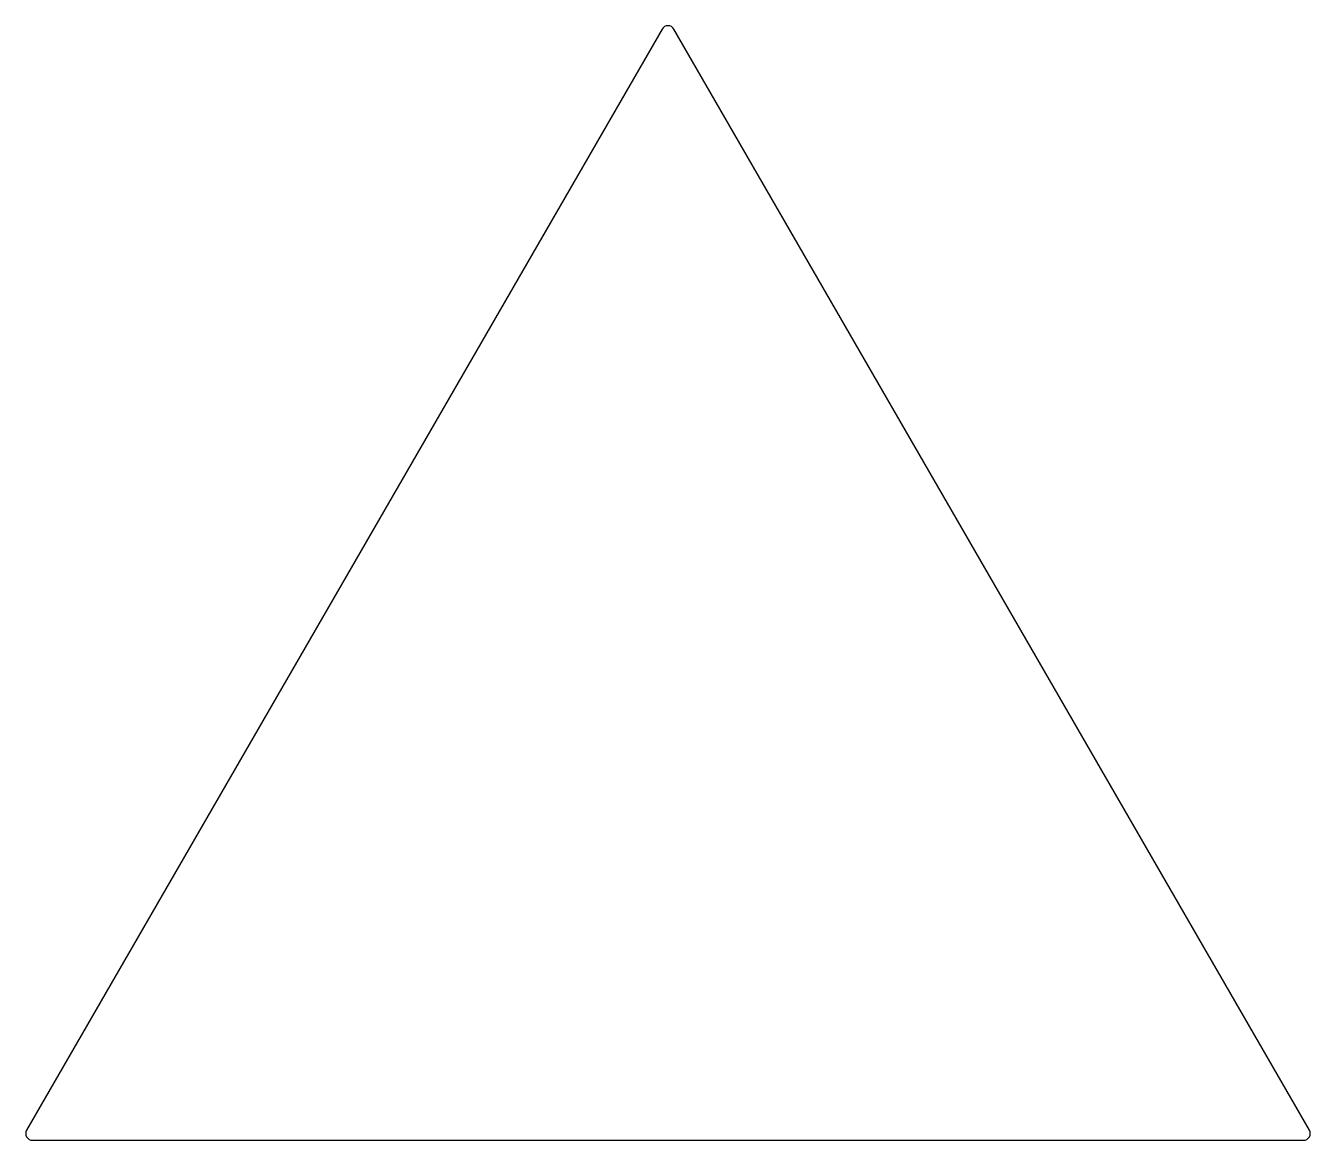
# Model space of a CAD drawing. Header units: millimetres. Extents: x -18.9 to 18.9, y -11 to 21.8.
import ezdxf

# ---------------------------------------------------------------- set-up
doc = ezdxf.new("R2010")
doc.units = ezdxf.units.MM
doc.layers.add('Sketch', color=7, linetype='CONTINUOUS')

msp = doc.modelspace()

# ---------------------------------------------------------------- linework, layer by layer
at = {"layer": 'Sketch'}
for p, q in [((-0.173205, 21.697), (-18.8768, -10.6985)), ((18.8768, -10.6985), (0.173205, 21.697)), ((-18.7036, -10.9985), (18.7036, -10.9985))]:
    msp.add_line(p, q, dxfattribs=at)
for centre, start, end in [((0, 21.597), 30, 150), ((-18.7036, -10.7985), 150, -90), ((18.7036, -10.7985), -90, 30)]:
    msp.add_arc(centre, 0.2, start, end, dxfattribs=at)

doc.saveas('drawing.dxf')
